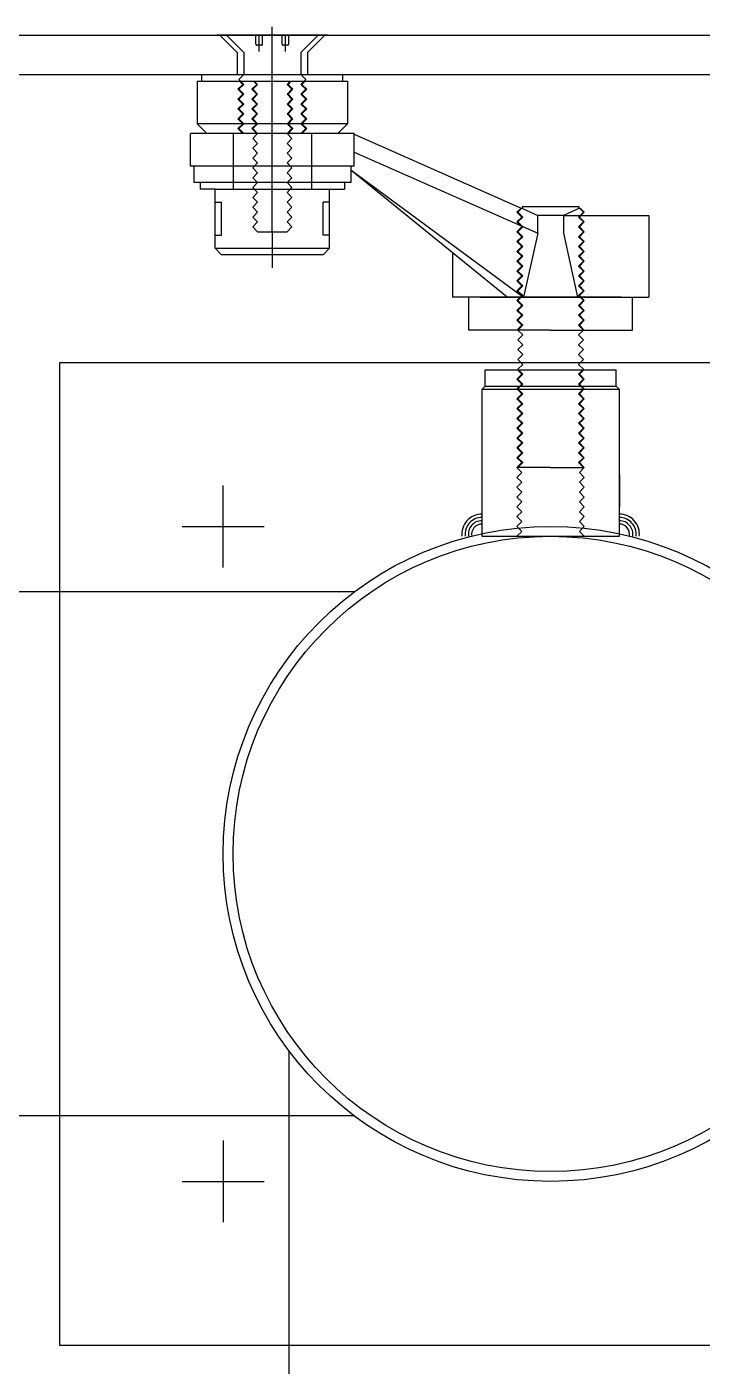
# Model space of a CAD drawing. Header units: millimetres. Extents: x -7718 to 421089, y 87466 to 341395.
# Drawn here: x 310842.6 to 311048.9, y 215742.1 to 216151.2 of the extents above; entities that cross this region are included whole.
import ezdxf

# ---------------------------------------------------------------- set-up
doc = ezdxf.new("R2010")
doc.units = ezdxf.units.MM
doc.header["$LTSCALE"] = 200
doc.header["$MEASUREMENT"] = 0
doc.linetypes.add('CENTER1', pattern=[8, 6, -1, 0, -1])
doc.linetypes.add('DASH_2', pattern=[34, 30, -1.5, 1, -1.5])
doc.layers.add('e-plan', color=9, linetype='CONTINUOUS')

msp = doc.modelspace()

# ---------------------------------------------------------------- linework, layer by layer
at = {"layer": 'e-plan'}
for p, q in [((310194.57, 216148.59), (311228.57, 216148.59)), ((310194.57, 216136.59), (311228.57, 216136.59)), ((311152.57, 216048.59), (310852.57, 216048.59)), ((310852.57, 216048.59), (310852.57, 215748.59)), ((310902.57, 215986.09), (310902.57, 216011.09)), ((310890.07, 215998.59), (310915.07, 215998.59)), ((310981.57, 215995.59), (311023.57, 215995.59)), ((310942.57, 215978.59), (310442.57, 215978.59)), ((310922.57, 215838.59), (310922.57, 213508.59)), ((310942.57, 215818.59), (310442.57, 215818.59)), ((310902.57, 215811.09), (310902.57, 215786.09)), ((310890.07, 215798.59), (310915.07, 215798.59)), ((310852.57, 215748.59), (311152.57, 215748.59))]:
    msp.add_line(p, q, dxfattribs=at)
at = {"layer": 'e-plan', "linetype": 'Continuous'}
for p, q in [((310934.41, 216148.59), (310900.74, 216148.59)), ((310906.82, 216143.34), (310901.57, 216148.59)), ((310928.32, 216143.34), (310933.57, 216148.59)), ((310914.27, 216145.59), (310912.87, 216145.59)), ((310922.27, 216145.59), (310920.87, 216145.59)), ((310906.82, 216143.34), (310906.82, 216136.59)), ((310908.82, 216143.34), (310908.82, 216136.59)), ((310926.32, 216143.34), (310926.32, 216136.59)), ((310928.32, 216143.34), (310928.32, 216136.59)), ((310896.07, 216134.59), (310896.07, 216136.59)), ((310939.07, 216134.59), (310939.07, 216136.59)), ((310894.57, 216134.59), (310907.54, 216134.59)), ((310894.57, 216134.59), (310894.57, 216121.59)), ((310907.82, 216134.59), (310911.79, 216134.59)), ((310912.07, 216134.59), (310923.07, 216134.59)), ((310923.36, 216134.59), (310927.32, 216134.59)), ((310927.61, 216134.59), (310939.07, 216134.59)), ((310939.07, 216134.59), (310940.57, 216134.59)), ((310940.57, 216134.59), (310940.57, 216121.59)), ((310908.82, 216121.59), (310894.57, 216121.59)), ((310940.57, 216121.59), (310908.82, 216121.59)), ((310908.54, 216118.59), (310892.59, 216118.59)), ((310892.59, 216108.59), (310892.59, 216118.59)), ((310922.07, 216118.59), (310908.82, 216118.59)), ((310926.32, 216118.59), (310922.36, 216118.59)), ((310942.59, 216118.59), (310926.61, 216118.59)), ((310942.57, 216118.35), (310993.54, 216095.84)), ((310942.59, 216108.59), (310942.59, 216118.59)), ((310942.57, 216112.89), (310998.64, 216088.12)), ((310942.59, 216108.59), (310892.59, 216108.59)), ((310893.57, 216108.59), (310893.57, 216103.59)), ((310941.57, 216108.59), (310941.57, 216103.59)), ((310941.57, 216107.52), (310994.31, 216068.59)), ((310989.26, 216068.59), (310941.57, 216107.4)), ((310941.57, 216103.59), (310893.57, 216103.59)), ((310895.57, 216103.59), (310895.57, 216101.59)), ((310939.57, 216103.59), (310939.57, 216101.59)), ((310900.07, 216083.59), (310900.07, 216101.59)), ((310935.07, 216083.59), (310935.07, 216101.59)), ((310902.07, 216087.59), (310902.07, 216097.59)), ((310933.07, 216087.59), (310933.07, 216097.59)), ((310993.74, 216095.75), (310998.64, 216093.59)), ((310993.89, 216096.27), (311011.26, 216096.27)), ((311011.4, 216095.76), (311006.49, 216093.59)), ((311006.49, 216093.59), (310998.64, 216093.59)), ((310998.64, 216088.12), (310998.64, 216093.59)), ((311006.49, 216093.59), (311032.57, 216093.59)), ((311006.51, 216093.59), (311006.51, 216088.12)), ((311032.57, 216093.59), (311032.57, 216068.59)), ((310998.64, 216088.12), (310994.31, 216068.59)), ((311006.51, 216088.12), (311010.82, 216068.59)), ((310902.07, 216081.59), (310900.07, 216083.59)), ((310935.07, 216083.59), (310933.07, 216081.59)), ((310972.57, 216082.17), (310972.57, 216068.59)), ((310933.07, 216081.59), (310902.07, 216081.59)), ((311002.57, 216068.59), (310972.57, 216068.59)), ((310981.07, 216068.59), (311002.57, 216068.59)), ((311002.57, 216068.59), (310981.07, 216068.59)), ((311002.57, 216068.59), (311032.57, 216068.59)), ((311024.07, 216068.59), (311002.57, 216068.59)), ((311024.07, 216068.59), (311002.57, 216068.59)), ((310992.29, 216058.59), (310977.57, 216058.59)), ((311002.57, 216058.59), (310992.57, 216058.59)), ((311002.57, 216058.59), (311012.57, 216058.59)), ((311012.86, 216058.59), (311027.57, 216058.59)), ((310982.57, 216041.47), (310982.57, 216046.47)), ((310982.57, 216046.47), (310992.41, 216046.47)), ((310992.69, 216046.47), (311012.46, 216046.47)), ((311012.74, 216046.47), (311022.57, 216046.47)), ((311022.57, 216041.47), (311022.57, 216046.47)), ((310981.57, 216040.47), (310982.57, 216041.47)), ((310982.57, 216041.47), (311022.57, 216041.47)), ((311022.57, 216041.47), (311023.57, 216040.47)), ((310981.57, 216040.47), (310981.57, 215995.59)), ((311023.57, 216040.47), (310981.57, 216040.47)), ((311023.57, 215995.59), (311023.57, 216040.47)), ((311023.57, 216014.47), (311023.57, 216004.52)), ((310981.57, 216004.83), (310981.57, 215995.59))]:
    msp.add_line(p, q, dxfattribs=at)
at = {"layer": 'e-plan', "linetype": 'CENTER1'}
for p, q in [((310903.57, 216148.59), (310908.82, 216143.34)), ((310912.57, 216145.89), (310912.57, 216148.59)), ((310913.57, 216143.59), (310913.57, 216148.59)), ((310914.57, 216145.89), (310914.57, 216148.59)), ((310917.57, 216088.59), (310917.57, 216151.19)), ((310920.57, 216145.89), (310920.57, 216148.59)), ((310921.57, 216143.59), (310921.57, 216148.59)), ((310922.57, 216145.89), (310922.57, 216148.59)), ((310931.57, 216148.59), (310926.32, 216143.34)), ((310907.32, 216135.09), (310908.82, 216136.59)), ((310927.82, 216135.09), (310926.32, 216136.59)), ((310907.04, 216132.09), (310908.54, 216133.59)), ((310908.54, 216130.59), (310907.04, 216132.09)), ((310908.82, 216133.59), (310907.32, 216135.09)), ((310907.32, 216132.09), (310908.82, 216133.59)), ((310908.82, 216130.59), (310907.32, 216132.09)), ((310908.54, 216133.59), (310907.54, 216134.59)), ((310911.29, 216132.09), (310912.79, 216133.59)), ((310912.79, 216130.59), (310911.29, 216132.09)), ((310911.57, 216132.09), (310913.07, 216133.59)), ((310911.57, 216132.09), (310913.07, 216133.59)), ((310913.07, 216130.59), (310911.57, 216132.09)), ((310913.07, 216130.59), (310911.57, 216132.09)), ((310912.79, 216133.59), (310911.79, 216134.59)), ((310913.07, 216133.59), (310912.07, 216134.59)), ((310913.07, 216133.59), (310912.07, 216134.59)), ((310922.07, 216133.59), (310923.07, 216134.59)), ((310922.07, 216133.59), (310923.07, 216134.59)), ((310922.07, 216133.59), (310923.07, 216134.59)), ((310923.57, 216132.09), (310922.07, 216133.59)), ((310923.57, 216132.09), (310922.07, 216133.59)), ((310923.57, 216132.09), (310922.07, 216133.59)), ((310922.07, 216130.59), (310923.57, 216132.09)), ((310922.07, 216130.59), (310923.57, 216132.09)), ((310922.07, 216130.59), (310923.57, 216132.09)), ((310922.36, 216133.59), (310923.36, 216134.59)), ((310923.86, 216132.09), (310922.36, 216133.59)), ((310922.36, 216130.59), (310923.86, 216132.09)), ((310926.32, 216133.59), (310927.82, 216135.09)), ((310926.32, 216133.59), (310927.82, 216135.09)), ((310927.82, 216132.09), (310926.32, 216133.59)), ((310927.82, 216132.09), (310926.32, 216133.59)), ((310926.32, 216130.59), (310927.82, 216132.09)), ((310926.32, 216130.59), (310927.82, 216132.09)), ((310926.61, 216133.59), (310927.61, 216134.59)), ((310928.11, 216132.09), (310926.61, 216133.59)), ((310926.61, 216130.59), (310928.11, 216132.09)), ((310907.04, 216129.09), (310908.54, 216130.59)), ((310908.54, 216127.59), (310907.04, 216129.09)), ((310907.04, 216126.09), (310908.54, 216127.59)), ((310907.32, 216129.09), (310908.82, 216130.59)), ((310908.82, 216127.59), (310907.32, 216129.09)), ((310907.32, 216126.09), (310908.82, 216127.59)), ((310911.29, 216129.09), (310912.79, 216130.59)), ((310912.79, 216127.59), (310911.29, 216129.09)), ((310911.29, 216126.09), (310912.79, 216127.59)), ((310911.57, 216129.09), (310913.07, 216130.59)), ((310911.57, 216129.09), (310913.07, 216130.59)), ((310913.07, 216127.59), (310911.57, 216129.09)), ((310913.07, 216127.59), (310911.57, 216129.09)), ((310911.57, 216126.09), (310913.07, 216127.59)), ((310911.57, 216126.09), (310913.07, 216127.59)), ((310923.57, 216129.09), (310922.07, 216130.59)), ((310923.57, 216129.09), (310922.07, 216130.59)), ((310923.57, 216129.09), (310922.07, 216130.59)), ((310922.07, 216127.59), (310923.57, 216129.09)), ((310922.07, 216127.59), (310923.57, 216129.09)), ((310922.07, 216127.59), (310923.57, 216129.09)), ((310923.57, 216126.09), (310922.07, 216127.59)), ((310923.57, 216126.09), (310922.07, 216127.59)), ((310923.57, 216126.09), (310922.07, 216127.59)), ((310923.86, 216129.09), (310922.36, 216130.59)), ((310922.36, 216127.59), (310923.86, 216129.09)), ((310923.86, 216126.09), (310922.36, 216127.59)), ((310927.82, 216129.09), (310926.32, 216130.59)), ((310927.82, 216129.09), (310926.32, 216130.59)), ((310926.32, 216127.59), (310927.82, 216129.09)), ((310926.32, 216127.59), (310927.82, 216129.09)), ((310927.82, 216126.09), (310926.32, 216127.59)), ((310927.82, 216126.09), (310926.32, 216127.59)), ((310928.11, 216129.09), (310926.61, 216130.59)), ((310926.61, 216127.59), (310928.11, 216129.09)), ((310928.11, 216126.09), (310926.61, 216127.59)), ((310908.54, 216124.59), (310907.04, 216126.09)), ((310907.04, 216123.09), (310908.54, 216124.59)), ((310908.54, 216121.59), (310907.04, 216123.09)), ((310908.82, 216124.59), (310907.32, 216126.09)), ((310907.32, 216123.09), (310908.82, 216124.59)), ((310908.82, 216121.59), (310907.32, 216123.09)), ((310912.79, 216124.59), (310911.29, 216126.09)), ((310911.29, 216123.09), (310912.79, 216124.59)), ((310912.79, 216121.59), (310911.29, 216123.09)), ((310913.07, 216124.59), (310911.57, 216126.09)), ((310913.07, 216124.59), (310911.57, 216126.09)), ((310911.57, 216123.09), (310913.07, 216124.59)), ((310911.57, 216123.09), (310913.07, 216124.59)), ((310913.07, 216121.59), (310911.57, 216123.09)), ((310913.07, 216121.59), (310911.57, 216123.09)), ((310922.07, 216124.59), (310923.57, 216126.09)), ((310922.07, 216124.59), (310923.57, 216126.09)), ((310922.07, 216124.59), (310923.57, 216126.09)), ((310923.57, 216123.09), (310922.07, 216124.59)), ((310923.57, 216123.09), (310922.07, 216124.59)), ((310923.57, 216123.09), (310922.07, 216124.59)), ((310922.07, 216121.59), (310923.57, 216123.09)), ((310922.07, 216121.59), (310923.57, 216123.09)), ((310922.07, 216121.59), (310923.57, 216123.09)), ((310922.36, 216124.59), (310923.86, 216126.09)), ((310923.86, 216123.09), (310922.36, 216124.59)), ((310922.36, 216121.59), (310923.86, 216123.09)), ((310926.32, 216124.59), (310927.82, 216126.09)), ((310926.32, 216124.59), (310927.82, 216126.09)), ((310927.82, 216123.09), (310926.32, 216124.59)), ((310927.82, 216123.09), (310926.32, 216124.59)), ((310926.32, 216121.59), (310927.82, 216123.09)), ((310926.32, 216121.59), (310927.82, 216123.09)), ((310926.61, 216124.59), (310928.11, 216126.09)), ((310928.11, 216123.09), (310926.61, 216124.59)), ((310926.61, 216121.59), (310928.11, 216123.09)), ((310894.57, 216121.59), (310897.57, 216118.59)), ((310907.04, 216120.09), (310908.54, 216121.59)), ((310908.54, 216118.59), (310907.04, 216120.09)), ((310907.32, 216120.09), (310908.82, 216121.59)), ((310908.82, 216118.59), (310907.32, 216120.09)), ((310911.29, 216120.09), (310912.79, 216121.59)), ((310912.79, 216118.59), (310911.29, 216120.09)), ((310911.57, 216120.09), (310913.07, 216121.59)), ((310911.57, 216120.09), (310913.07, 216121.59)), ((310913.07, 216118.59), (310911.57, 216120.09)), ((310913.07, 216118.59), (310911.57, 216120.09)), ((310923.57, 216120.09), (310922.07, 216121.59)), ((310923.57, 216120.09), (310922.07, 216121.59)), ((310923.57, 216120.09), (310922.07, 216121.59)), ((310922.07, 216118.59), (310923.57, 216120.09)), ((310922.07, 216118.59), (310923.57, 216120.09)), ((310922.07, 216118.59), (310923.57, 216120.09)), ((310923.86, 216120.09), (310922.36, 216121.59)), ((310922.36, 216118.59), (310923.86, 216120.09)), ((310927.82, 216120.09), (310926.32, 216121.59)), ((310927.82, 216120.09), (310926.32, 216121.59)), ((310926.32, 216118.59), (310927.82, 216120.09)), ((310926.32, 216118.59), (310927.82, 216120.09)), ((310928.11, 216120.09), (310926.61, 216121.59)), ((310926.61, 216118.59), (310928.11, 216120.09)), ((310940.57, 216121.59), (310937.57, 216118.59)), ((310911.57, 216117.09), (310913.07, 216118.59)), ((310913.07, 216115.59), (310911.57, 216117.09)), ((310911.57, 216114.09), (310913.07, 216115.59)), ((310923.57, 216117.09), (310922.07, 216118.59)), ((310922.07, 216115.59), (310923.57, 216117.09)), ((310923.57, 216114.09), (310922.07, 216115.59)), ((310913.07, 216112.59), (310911.57, 216114.09)), ((310911.57, 216111.09), (310913.07, 216112.59)), ((310913.07, 216109.59), (310911.57, 216111.09)), ((310922.07, 216112.59), (310923.57, 216114.09)), ((310923.57, 216111.09), (310922.07, 216112.59)), ((310922.07, 216109.59), (310923.57, 216111.09)), ((310911.57, 216108.09), (310913.07, 216109.59)), ((310913.07, 216106.59), (310911.57, 216108.09)), ((310923.57, 216108.09), (310922.07, 216109.59)), ((310922.07, 216106.59), (310923.57, 216108.09)), ((310911.57, 216105.09), (310913.07, 216106.59)), ((310913.07, 216103.59), (310911.57, 216105.09)), ((310911.57, 216102.09), (310913.07, 216103.59)), ((310923.57, 216105.09), (310922.07, 216106.59)), ((310922.07, 216103.59), (310923.57, 216105.09)), ((310923.57, 216102.09), (310922.07, 216103.59)), ((310900.07, 216101.59), (310895.57, 216101.59)), ((310900.07, 216101.59), (310937.72, 216101.59)), ((310913.07, 216100.59), (310911.57, 216102.09)), ((310911.57, 216099.09), (310913.07, 216100.59)), ((310913.07, 216097.59), (310911.57, 216099.09)), ((310922.07, 216100.59), (310923.57, 216102.09)), ((310923.57, 216099.09), (310922.07, 216100.59)), ((310922.07, 216097.59), (310923.57, 216099.09)), ((310937.72, 216101.59), (310939.57, 216101.59)), ((310900.07, 216097.59), (310902.07, 216097.59)), ((310911.57, 216096.09), (310913.07, 216097.59)), ((310913.07, 216094.59), (310911.57, 216096.09)), ((310911.57, 216093.09), (310913.07, 216094.59)), ((310923.57, 216096.09), (310922.07, 216097.59)), ((310922.07, 216094.59), (310923.57, 216096.09)), ((310923.57, 216093.09), (310922.07, 216094.59)), ((310935.07, 216097.59), (310933.07, 216097.59)), ((310992.29, 216094.59), (310993.55, 216095.84)), ((310993.79, 216093.09), (310992.29, 216094.59)), ((310992.57, 216094.59), (310994.07, 216096.09)), ((310992.57, 216094.59), (310994.07, 216096.09)), ((310994.07, 216093.09), (310992.57, 216094.59)), ((310994.07, 216093.09), (310992.57, 216094.59)), ((310994.07, 216096.09), (310993.89, 216096.27)), ((310994.07, 216096.09), (310993.89, 216096.27)), ((311011.07, 216096.09), (311011.26, 216096.27)), ((311011.07, 216096.09), (311011.26, 216096.27)), ((311012.57, 216094.59), (311011.07, 216096.09)), ((311012.57, 216094.59), (311011.07, 216096.09)), ((311011.07, 216093.09), (311012.57, 216094.59)), ((311011.07, 216093.09), (311012.57, 216094.59)), ((311011.36, 216093.09), (311012.86, 216094.59)), ((311012.86, 216094.59), (311011.6, 216095.84)), ((310913.07, 216091.59), (310911.57, 216093.09)), ((310911.57, 216090.09), (310913.07, 216091.59)), ((310922.07, 216091.59), (310923.57, 216093.09)), ((310923.57, 216090.09), (310922.07, 216091.59)), ((310992.29, 216091.59), (310993.79, 216093.09)), ((310993.79, 216090.09), (310992.29, 216091.59)), ((310992.57, 216091.59), (310994.07, 216093.09)), ((310992.57, 216091.59), (310994.07, 216093.09)), ((310994.07, 216090.09), (310992.57, 216091.59)), ((310994.07, 216090.09), (310992.57, 216091.59)), ((311012.57, 216091.59), (311011.07, 216093.09)), ((311012.57, 216091.59), (311011.07, 216093.09)), ((311011.07, 216090.09), (311012.57, 216091.59)), ((311011.07, 216090.09), (311012.57, 216091.59)), ((311012.86, 216091.59), (311011.36, 216093.09)), ((311011.36, 216090.09), (311012.86, 216091.59)), ((310900.07, 216087.59), (310902.07, 216087.59)), ((310913.07, 216088.59), (310911.57, 216090.09)), ((310913.07, 216088.59), (310922.07, 216088.59)), ((310917.57, 216088.59), (310917.57, 216077.57)), ((310922.07, 216088.59), (310923.57, 216090.09)), ((310935.07, 216087.59), (310933.07, 216087.59)), ((310992.29, 216088.59), (310993.79, 216090.09)), ((310993.79, 216087.09), (310992.29, 216088.59)), ((310992.29, 216085.59), (310993.79, 216087.09)), ((310992.57, 216088.59), (310994.07, 216090.09)), ((310992.57, 216088.59), (310994.07, 216090.09)), ((310994.07, 216087.09), (310992.57, 216088.59)), ((310994.07, 216087.09), (310992.57, 216088.59)), ((310992.57, 216085.59), (310994.07, 216087.09)), ((310992.57, 216085.59), (310994.07, 216087.09)), ((311012.57, 216088.59), (311011.07, 216090.09)), ((311012.57, 216088.59), (311011.07, 216090.09)), ((311011.07, 216087.09), (311012.57, 216088.59)), ((311011.07, 216087.09), (311012.57, 216088.59)), ((311012.57, 216085.59), (311011.07, 216087.09)), ((311012.57, 216085.59), (311011.07, 216087.09)), ((311012.86, 216088.59), (311011.36, 216090.09)), ((311011.36, 216087.09), (311012.86, 216088.59)), ((311012.86, 216085.59), (311011.36, 216087.09)), ((310900.07, 216083.59), (310935.07, 216083.59)), ((310993.79, 216084.09), (310992.29, 216085.59)), ((310992.29, 216082.59), (310993.79, 216084.09)), ((310993.79, 216081.09), (310992.29, 216082.59)), ((310994.07, 216084.09), (310992.57, 216085.59)), ((310994.07, 216084.09), (310992.57, 216085.59)), ((310992.57, 216082.59), (310994.07, 216084.09)), ((310994.07, 216081.09), (310992.57, 216082.59)), ((311011.07, 216084.09), (311012.57, 216085.59)), ((311011.07, 216084.09), (311012.57, 216085.59)), ((311012.57, 216082.59), (311011.07, 216084.09)), ((311011.07, 216081.09), (311012.57, 216082.59)), ((311011.36, 216084.09), (311012.86, 216085.59)), ((311012.86, 216082.59), (311011.36, 216084.09)), ((311011.36, 216081.09), (311012.86, 216082.59)), ((310992.29, 216079.59), (310993.79, 216081.09)), ((310993.79, 216078.09), (310992.29, 216079.59)), ((310992.29, 216076.59), (310993.79, 216078.09)), ((310992.57, 216079.59), (310994.07, 216081.09)), ((310994.07, 216078.09), (310992.57, 216079.59)), ((310992.57, 216076.59), (310994.07, 216078.09)), ((311012.57, 216079.59), (311011.07, 216081.09)), ((311011.07, 216078.09), (311012.57, 216079.59)), ((311012.57, 216076.59), (311011.07, 216078.09)), ((311012.86, 216079.59), (311011.36, 216081.09)), ((311011.36, 216078.09), (311012.86, 216079.59)), ((311012.86, 216076.59), (311011.36, 216078.09)), ((310993.79, 216075.09), (310992.29, 216076.59)), ((310992.29, 216073.59), (310993.79, 216075.09)), ((310994.07, 216075.09), (310992.57, 216076.59)), ((310992.57, 216073.59), (310994.07, 216075.09)), ((311011.07, 216075.09), (311012.57, 216076.59)), ((311012.57, 216073.59), (311011.07, 216075.09)), ((311011.36, 216075.09), (311012.86, 216076.59)), ((311012.86, 216073.59), (311011.36, 216075.09)), ((310993.79, 216072.09), (310992.29, 216073.59)), ((310992.29, 216070.59), (310993.79, 216072.09)), ((310993.79, 216069.09), (310992.29, 216070.59)), ((310994.07, 216072.09), (310992.57, 216073.59)), ((310992.57, 216070.59), (310994.07, 216072.09)), ((310994.07, 216069.09), (310992.57, 216070.59)), ((310993.79, 216072.09), (310992.79, 216073.09)), ((311011.07, 216072.09), (311012.57, 216073.59)), ((311012.57, 216070.59), (311011.07, 216072.09)), ((311011.07, 216069.09), (311012.57, 216070.59)), ((311011.36, 216072.09), (311012.86, 216073.59)), ((311011.36, 216072.09), (311012.36, 216073.09)), ((311012.86, 216070.59), (311011.36, 216072.09)), ((311011.36, 216069.09), (311012.86, 216070.59)), ((310992.29, 216067.59), (310993.79, 216069.09)), ((310993.79, 216066.09), (310992.29, 216067.59)), ((310992.29, 216064.59), (310993.79, 216066.09)), ((310992.57, 216067.59), (310994.07, 216069.09)), ((310994.07, 216066.09), (310992.57, 216067.59)), ((310992.57, 216064.59), (310994.07, 216066.09)), ((311012.57, 216067.59), (311011.07, 216069.09)), ((311011.07, 216066.09), (311012.57, 216067.59)), ((311012.57, 216064.59), (311011.07, 216066.09)), ((311012.86, 216067.59), (311011.36, 216069.09)), ((311011.36, 216066.09), (311012.86, 216067.59)), ((311012.86, 216064.59), (311011.36, 216066.09)), ((310993.79, 216063.09), (310992.29, 216064.59)), ((310992.29, 216061.59), (310993.79, 216063.09)), ((310994.07, 216063.09), (310992.57, 216064.59)), ((310992.57, 216061.59), (310994.07, 216063.09)), ((311011.07, 216063.09), (311012.57, 216064.59)), ((311012.57, 216061.59), (311011.07, 216063.09)), ((311011.36, 216063.09), (311012.86, 216064.59)), ((311012.86, 216061.59), (311011.36, 216063.09)), ((310993.79, 216060.09), (310992.29, 216061.59)), ((310992.29, 216058.59), (310993.79, 216060.09)), ((310992.29, 216058.59), (310993.79, 216060.09)), ((310992.29, 216058.59), (310993.79, 216060.09)), ((310994.07, 216060.09), (310992.57, 216061.59)), ((310992.57, 216058.59), (310994.07, 216060.09)), ((310992.57, 216058.59), (310994.07, 216060.09)), ((310992.57, 216058.59), (310994.07, 216060.09)), ((310992.57, 216058.59), (310994.07, 216060.09)), ((310992.57, 216058.59), (310994.07, 216060.09)), ((310992.57, 216058.59), (310994.07, 216060.09)), ((310992.57, 216058.59), (310994.07, 216060.09)), ((310992.57, 216058.59), (310994.07, 216060.09)), ((310992.57, 216058.59), (310994.07, 216060.09)), ((310994.07, 216057.09), (310992.57, 216058.59)), ((310994.07, 216057.09), (310992.57, 216058.59)), ((310994.07, 216057.09), (310992.57, 216058.59)), ((310994.07, 216057.09), (310992.57, 216058.59)), ((310994.07, 216057.09), (310992.57, 216058.59)), ((310994.07, 216057.09), (310992.57, 216058.59)), ((310994.07, 216060.09), (310993.07, 216061.09)), ((310994.07, 216060.09), (310993.07, 216061.09)), ((310994.07, 216060.09), (310993.07, 216061.09)), ((310994.07, 216060.09), (310993.07, 216061.09)), ((311011.07, 216060.09), (311012.57, 216061.59)), ((311011.07, 216060.09), (311012.07, 216061.09)), ((311011.07, 216060.09), (311012.07, 216061.09)), ((311012.57, 216058.59), (311011.07, 216060.09)), ((311012.57, 216058.59), (311011.07, 216060.09)), ((311012.57, 216058.59), (311011.07, 216060.09)), ((311011.07, 216057.09), (311012.57, 216058.59)), ((311011.07, 216057.09), (311012.57, 216058.59)), ((311011.07, 216057.09), (311012.57, 216058.59)), ((311011.36, 216060.09), (311012.86, 216061.59)), ((311012.86, 216058.59), (311011.36, 216060.09)), ((310992.57, 216055.59), (310994.07, 216057.09)), ((310992.57, 216055.59), (310994.07, 216057.09)), ((310992.57, 216055.59), (310994.07, 216057.09)), ((310992.57, 216055.59), (310994.07, 216057.09)), ((310992.57, 216055.59), (310994.07, 216057.09)), ((310992.57, 216055.59), (310994.07, 216057.09)), ((310994.07, 216054.09), (310992.57, 216055.59)), ((310994.07, 216054.09), (310992.57, 216055.59)), ((310994.07, 216054.09), (310992.57, 216055.59)), ((310994.07, 216054.09), (310992.57, 216055.59)), ((310992.57, 216052.59), (310994.07, 216054.09)), ((310992.57, 216052.59), (310994.07, 216054.09)), ((310992.57, 216052.59), (310994.07, 216054.09)), ((310992.57, 216052.59), (310994.07, 216054.09)), ((311012.57, 216055.59), (311011.07, 216057.09)), ((311012.57, 216055.59), (311011.07, 216057.09)), ((311012.57, 216055.59), (311011.07, 216057.09)), ((311011.07, 216054.09), (311012.57, 216055.59)), ((311011.07, 216054.09), (311012.57, 216055.59)), ((311012.57, 216052.59), (311011.07, 216054.09)), ((311012.57, 216052.59), (311011.07, 216054.09)), ((310994.07, 216051.09), (310992.57, 216052.59)), ((310994.07, 216051.09), (310992.57, 216052.59)), ((310994.07, 216051.09), (310992.57, 216052.59)), ((310994.07, 216051.09), (310992.57, 216052.59)), ((310992.57, 216049.59), (310994.07, 216051.09)), ((310992.57, 216049.59), (310994.07, 216051.09)), ((310992.57, 216049.59), (310994.07, 216051.09)), ((310992.57, 216049.59), (310994.07, 216051.09)), ((310994.07, 216048.09), (310992.57, 216049.59)), ((310994.07, 216048.09), (310992.57, 216049.59)), ((310994.07, 216048.09), (310992.57, 216049.59)), ((310994.07, 216048.09), (310992.57, 216049.59)), ((311011.07, 216051.09), (311012.57, 216052.59)), ((311011.07, 216051.09), (311012.57, 216052.59)), ((311012.57, 216049.59), (311011.07, 216051.09)), ((311012.57, 216049.59), (311011.07, 216051.09)), ((311011.07, 216048.09), (311012.57, 216049.59)), ((311011.07, 216048.09), (311012.57, 216049.59)), ((310993.79, 216045.09), (310992.41, 216046.47)), ((310992.57, 216046.59), (310994.07, 216048.09)), ((310992.57, 216046.59), (310994.07, 216048.09)), ((310992.57, 216046.59), (310994.07, 216048.09)), ((310992.57, 216046.59), (310994.07, 216048.09)), ((310994.07, 216045.09), (310992.57, 216046.59)), ((310994.07, 216045.09), (310992.57, 216046.59)), ((310994.07, 216045.09), (310992.57, 216046.59)), ((310994.07, 216045.09), (310992.57, 216046.59)), ((311012.57, 216046.59), (311011.07, 216048.09)), ((311012.57, 216046.59), (311011.07, 216048.09)), ((311011.07, 216045.09), (311012.57, 216046.59)), ((311011.07, 216045.09), (311012.57, 216046.59)), ((311011.36, 216045.09), (311012.74, 216046.47)), ((310992.29, 216043.59), (310993.79, 216045.09)), ((310993.79, 216042.09), (310992.29, 216043.59)), ((310992.29, 216040.59), (310993.79, 216042.09)), ((310992.57, 216043.59), (310994.07, 216045.09)), ((310992.57, 216043.59), (310994.07, 216045.09)), ((310994.07, 216042.09), (310992.57, 216043.59)), ((310994.07, 216042.09), (310992.57, 216043.59)), ((310992.57, 216040.59), (310994.07, 216042.09)), ((310992.57, 216040.59), (310994.07, 216042.09)), ((311012.57, 216043.59), (311011.07, 216045.09)), ((311011.07, 216042.09), (311012.57, 216043.59)), ((311012.57, 216040.59), (311011.07, 216042.09)), ((311012.86, 216043.59), (311011.36, 216045.09)), ((311011.36, 216042.09), (311012.86, 216043.59)), ((311012.86, 216040.59), (311011.36, 216042.09)), ((310993.79, 216039.09), (310992.29, 216040.59)), ((310992.29, 216037.59), (310993.79, 216039.09)), ((310993.79, 216036.09), (310992.29, 216037.59)), ((310994.07, 216039.09), (310992.57, 216040.59)), ((310994.07, 216039.09), (310992.57, 216040.59)), ((310992.57, 216037.59), (310994.07, 216039.09)), ((310992.57, 216037.59), (310994.07, 216039.09)), ((310994.07, 216036.09), (310992.57, 216037.59)), ((310994.07, 216036.09), (310992.57, 216037.59)), ((311011.07, 216039.09), (311012.57, 216040.59)), ((311012.57, 216037.59), (311011.07, 216039.09)), ((311011.07, 216036.09), (311012.57, 216037.59)), ((311011.36, 216039.09), (311012.86, 216040.59)), ((311012.86, 216037.59), (311011.36, 216039.09)), ((311011.36, 216036.09), (311012.86, 216037.59)), ((310992.29, 216034.59), (310993.79, 216036.09)), ((310993.79, 216033.09), (310992.29, 216034.59)), ((310992.29, 216031.59), (310993.79, 216033.09)), ((310992.57, 216034.59), (310994.07, 216036.09)), ((310992.57, 216034.59), (310994.07, 216036.09)), ((310994.07, 216033.09), (310992.57, 216034.59)), ((310994.07, 216033.09), (310992.57, 216034.59)), ((310992.57, 216031.59), (310994.07, 216033.09)), ((310992.57, 216031.59), (310994.07, 216033.09)), ((311012.57, 216034.59), (311011.07, 216036.09)), ((311011.07, 216033.09), (311012.57, 216034.59)), ((311012.57, 216031.59), (311011.07, 216033.09)), ((311012.86, 216034.59), (311011.36, 216036.09)), ((311011.36, 216033.09), (311012.86, 216034.59)), ((311012.86, 216031.59), (311011.36, 216033.09)), ((310993.79, 216030.09), (310992.29, 216031.59)), ((310992.29, 216028.59), (310993.79, 216030.09)), ((310994.07, 216030.09), (310992.57, 216031.59)), ((310994.07, 216030.09), (310992.57, 216031.59)), ((310992.57, 216028.59), (310994.07, 216030.09)), ((310992.57, 216028.59), (310994.07, 216030.09)), ((311011.07, 216030.09), (311012.57, 216031.59)), ((311012.57, 216028.59), (311011.07, 216030.09)), ((311011.36, 216030.09), (311012.86, 216031.59)), ((311012.86, 216028.59), (311011.36, 216030.09)), ((310993.79, 216027.09), (310992.29, 216028.59)), ((310992.29, 216025.59), (310993.79, 216027.09)), ((310993.79, 216024.09), (310992.29, 216025.59)), ((310994.07, 216027.09), (310992.57, 216028.59)), ((310994.07, 216027.09), (310992.57, 216028.59)), ((310992.57, 216025.59), (310994.07, 216027.09)), ((310992.57, 216025.59), (310994.07, 216027.09)), ((310994.07, 216024.09), (310992.57, 216025.59)), ((310994.07, 216024.09), (310992.57, 216025.59)), ((311011.07, 216027.09), (311012.57, 216028.59)), ((311012.57, 216025.59), (311011.07, 216027.09)), ((311011.07, 216024.09), (311012.57, 216025.59)), ((311011.36, 216027.09), (311012.86, 216028.59)), ((311012.86, 216025.59), (311011.36, 216027.09)), ((311011.36, 216024.09), (311012.86, 216025.59)), ((310992.29, 216022.59), (310993.79, 216024.09)), ((310993.79, 216021.09), (310992.29, 216022.59)), ((310992.29, 216019.59), (310993.79, 216021.09)), ((310992.57, 216022.59), (310994.07, 216024.09)), ((310992.57, 216022.59), (310994.07, 216024.09)), ((310994.07, 216021.09), (310992.57, 216022.59)), ((310994.07, 216021.09), (310992.57, 216022.59)), ((310992.57, 216019.59), (310994.07, 216021.09)), ((310992.57, 216019.59), (310994.07, 216021.09)), ((311012.57, 216022.59), (311011.07, 216024.09)), ((311011.07, 216021.09), (311012.57, 216022.59)), ((311012.57, 216019.59), (311011.07, 216021.09)), ((311012.86, 216022.59), (311011.36, 216024.09)), ((311011.36, 216021.09), (311012.86, 216022.59)), ((311012.86, 216019.59), (311011.36, 216021.09)), ((310993.79, 216018.09), (310992.29, 216019.59)), ((310992.29, 216016.59), (310993.79, 216018.09)), ((310994.07, 216018.09), (310992.57, 216019.59)), ((310994.07, 216018.09), (310992.57, 216019.59)), ((310992.57, 216016.59), (310994.07, 216018.09)), ((310992.57, 216016.59), (310994.07, 216018.09)), ((311011.07, 216018.09), (311012.57, 216019.59)), ((311012.57, 216016.59), (311011.07, 216018.09)), ((311011.36, 216018.09), (311012.86, 216019.59)), ((311012.86, 216016.59), (311011.36, 216018.09)), ((310992.29, 216016.59), (310993.79, 216015.09)), ((310993.79, 216015.09), (310992.29, 216013.59)), ((310992.29, 216013.59), (310993.79, 216012.09)), ((311002.57, 216016.59), (310992.57, 216016.59)), ((311002.57, 216016.59), (311012.57, 216016.59)), ((311012.86, 216016.59), (311011.36, 216015.09)), ((311011.36, 216015.09), (311012.86, 216013.59)), ((311012.86, 216013.59), (311011.36, 216012.09)), ((310993.79, 216012.09), (310992.29, 216010.59)), ((310992.29, 216010.59), (310993.79, 216009.09)), ((310993.79, 216009.09), (310992.29, 216007.59)), ((311011.36, 216012.09), (311012.86, 216010.59)), ((311012.86, 216010.59), (311011.36, 216009.09)), ((311011.36, 216009.09), (311012.86, 216007.59)), ((310992.29, 216007.59), (310993.79, 216006.09)), ((310993.79, 216006.09), (310992.29, 216004.59)), ((310992.29, 216004.59), (310993.79, 216003.09)), ((311012.86, 216007.59), (311011.36, 216006.09)), ((311011.36, 216006.09), (311012.86, 216004.59)), ((311012.86, 216004.59), (311011.36, 216003.09)), ((310993.79, 216003.09), (310992.29, 216001.59)), ((310992.29, 216001.59), (310993.79, 216000.09)), ((311011.36, 216003.09), (311012.86, 216001.59)), ((311012.86, 216001.59), (311011.36, 216000.09)), ((310993.79, 216000.09), (310992.29, 215998.59)), ((310992.29, 215998.59), (310993.79, 215997.09)), ((310993.79, 215997.09), (310992.29, 215995.59)), ((311011.36, 216000.09), (311012.86, 215998.59)), ((311012.86, 215998.59), (311011.36, 215997.09)), ((311011.36, 215997.09), (311012.86, 215995.59))]:
    msp.add_line(p, q, dxfattribs=at)
at = {"layer": 'e-plan', "linetype": 'DASH_2'}
for p, q in [((310905.57, 216118.59), (310905.57, 216101.59)), ((310929.57, 216118.59), (310929.57, 216101.59)), ((310977.57, 216058.59), (310977.57, 216068.59)), ((311027.57, 216058.59), (311027.57, 216068.59))]:
    msp.add_line(p, q, dxfattribs=at)
at = {"layer": 'e-plan'}
for radius in [100, 97]:
    msp.add_circle((311002.57, 215898.59), radius, dxfattribs=at)
at = {"layer": 'e-plan', "linetype": 'CENTER1'}
for centre, start, end in [((310912.87, 216145.89), 180, 270), ((310914.27, 216145.89), 270, 0), ((310920.87, 216145.89), 180, 270), ((310922.27, 216145.89), 270, 0)]:
    msp.add_arc(centre, 0.3, start, end, dxfattribs=at)
at = {"layer": 'e-plan', "linetype": 'Continuous'}
for centre, radius, start, end in [((310981.55, 215996.23), 6.11, 89.8114, 186.0131), ((310981.55, 215996.23), 5.11, 89.8114, 187.1953), ((310981.55, 215996.23), 4.11, 89.8114, 188.9587), ((311023.59, 215996.23), 6.11, 353.9869, 90.1886), ((311023.59, 215996.23), 5.11, 352.8047, 90.1886), ((311023.59, 215996.23), 4.11, 351.0413, 90.1886), ((310981.55, 215996.23), 3.11, 89.8114, 191.8754), ((311023.59, 215996.23), 3.11, 348.1246, 90.1886)]:
    msp.add_arc(centre, radius, start, end, dxfattribs=at)

doc.saveas('drawing.dxf')
